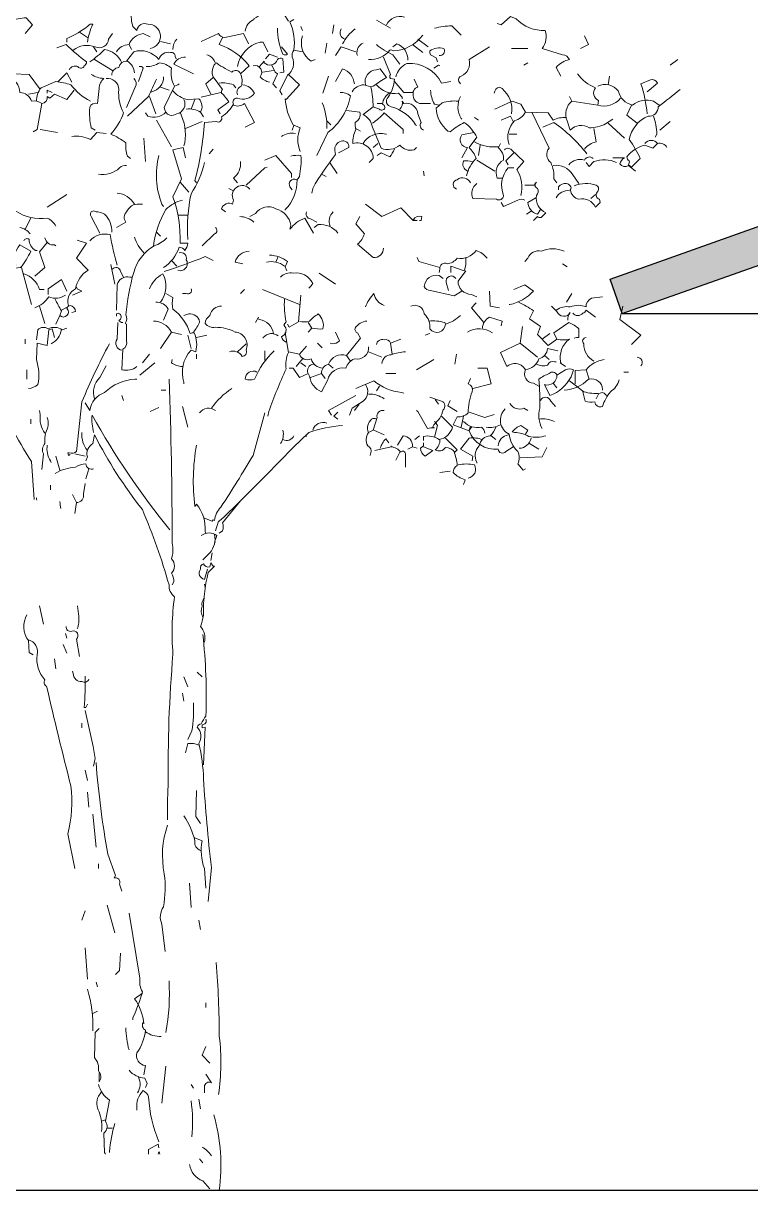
# Model space of a CAD drawing. Header units: millimetres. Extents: x 922141 to 965068, y 34629 to 256118.
# Drawn here: x 933882 to 936867, y 70087 to 74878 of the extents above; entities that cross this region are included whole.
import ezdxf

# ---------------------------------------------------------------- set-up
doc = ezdxf.new("R2010")
doc.units = ezdxf.units.MM
doc.layers.add('ABA_02_wall', color=7, linetype='Continuous', lineweight=30)
doc.layers.add('HATCH', color=8, linetype='Continuous', lineweight=5)
for name, color, linetype in [('ABA_03_elevation 04', 8, 'Continuous'), ('ABA_09_ hatch rcc', 43, 'Continuous'), ('MCA__ PISCINA ELEV.', 91, 'Continuous')]:
    doc.layers.add(name, color=color, linetype=linetype)

# ---------------------------------------------------------------- blocks, each defined once
blk = doc.blocks.new('05')
at = {"layer": 'HATCH'}
for points in [[(618441.2, 365804, 0.099014), (618447.7, 365742.8), (618463.8, 365726.6, -0.5), (618508.9, 365752.4, -0.931549), (618518.6, 365652.5)], [(618908.6, 365723.4, -0.290726), (618944, 365771.8), (618944, 365775, 0.044205), (619011.7, 365820.1, -0.511307), (619050.4, 365820.1), (619085.8, 365765.3)], [(619488.7, 365749.2, -0.386597), (619562.8, 365781.4)], [(620204.2, 365539.7), (620184.9, 365575.2, -0.165543), (620239.7, 365607.4, 0.276978), (620210.7, 365626.7), (620126.9, 365652.5, 0.260544), (620139.7, 365726.6, -0.218338), (620020.5, 365775), (619997.9, 365784.7), (619959.3, 365749.2), (619943.1, 365755.6)], [(617944.9, 365765.3, -0.096176), (618009.4, 365778.2), (618035.1, 365749.2), (618006.1, 365713.7)], [(618260.7, 365678.3, -0.085083), (618283.3, 365752.4, 0.302765), (618264, 365746, -0.07106), (618176.9, 365694.4), (618176.9, 365678.3)], [(619108.4, 365771.8), (619092.3, 365762.1, -0.136307), (619108.4, 365646.1, 0.236053), (619101.9, 365617.1, -0.336868), (619082.6, 365542.9), (619050.4, 365478.5), (619060, 365462.4)], [(619685.3, 365736.3, -0.044617), (619756.2, 365746), (619794.9, 365707.3)], [(618202.7, 365646.1, -0.268112), (618293, 365659, 0.520645), (618347.8, 365691.2), (618363.9, 365713.7)], [(618380, 365639.6, -0.252106), (618431.6, 365668.6, -0.289337), (618489.6, 365713.7), (618518.6, 365700.9)], [(618628.2, 365691.2, 0.226822), (618612.1, 365649.3)], [(618728.1, 365681.5), (618799, 365713.7, 0.276978), (618824.8, 365697.6), (618902.1, 365713.7), (618921.5, 365671.9)], [(618815.1, 365697.6), (618802.2, 365668.6, -0.147644), (618924.7, 365581.6), (618889.2, 365549.4, 0.544022), (618853.8, 365555.8, -0.033691), (618782.9, 365597.7, 0.265564), (618750.6, 365626.7)], [(619056.8, 365659), (619082.6, 365630, -0.369919), (619063.3, 365630, -0.105927), (619040.7, 365736.3)], [(619143.8, 365704.1, 0.345856), (619179.3, 365600.9), (619195.4, 365607.4)], [(619317.9, 365691.2, -0.5), (619301.8, 365733.1)], [(619359.8, 365733.1, 0.113876), (619308.2, 365671.9)], [(619637, 365707.3, -0.223892), (619517.7, 365642.8, 0.236053), (619501.6, 365646.1, -0.255539), (619414.6, 365607.4)], [(618186.6, 365565.5, -0.4142), (618222.1, 365578.4, 0.618027), (618247.9, 365581.6, 0.236053), (618257.5, 365597.7, -0.025253), (618173.7, 365668.6), (618135.1, 365655.7)], [(618402.6, 365594.5, 0.245377), (618331.7, 365649.3, -0.04718), (618270.4, 365597.7)], [(618360.7, 365542.9, -0.38205), (618389.7, 365575.2, -0.343094), (618421.9, 365600.9), (618450.9, 365639.6, -0.305801), (618554, 365607.4, -0.395447), (618602.4, 365636.4, -0.45993), (618621.7, 365620.3), (618624.9, 365610.6)], [(618876.3, 365578.4, -0.299683), (618969.8, 365678.3), (618982.7, 365678.3), (619002, 365639.6)], [(619392, 365675.1, 0.284134), (619366.2, 365630), (619369.5, 365623.5)], [(619446.8, 365668.6, 0.05574), (619514.5, 365626.7), (619543.5, 365588.1)], [(619575.7, 365604.2, 0.331436), (619530.6, 365671.9), (619514.5, 365659)], [(619704.6, 365623.5, 0.618027), (619724, 365652.5, 0.236053), (619666, 365642.8, 0.162277), (619669.2, 365626.7), (619691.8, 365613.8), (619698.2, 365597.7)], [(619910.9, 365659), (619827.1, 365607.4, -0.386597), (619794.9, 365539.7, 0.4142), (619785.2, 365517.1), (619791.7, 365507.5)], [(618425.1, 365600.9, -0.236053), (618454.1, 365552.6)], [(618502.5, 365578.4, 0.147995), (618557.3, 365594.5, -0.141068), (618605.6, 365571.9, 0.162277), (618618.5, 365497.8)], [(618695.8, 365549.4), (618615.3, 365588.1, -0.300919), (618663.6, 365617.1)], [(618966.6, 365578.4), (618985.9, 365600.9), (618985.9, 365594.5, 0.572937), (619040.7, 365607.4, -0.4142), (619063.3, 365610.6), (619066.5, 365555.8), (619050.4, 365552.6)], [(619475.8, 365617.1), (619504.8, 365546.2, 0.4142), (619504.8, 365530), (619520.9, 365526.8, -0.142853), (619495.1, 365452.7, 0.651138), (619508, 365414, -0.176163), (619608, 365339.9), (619611.2, 365336.7)], [(617964.2, 365459.1, -0.174515), (617874, 365520.4, -0.618027), (617899.8, 365533.3, 0.449051), (617928.8, 365533.3, -0.343094), (617954.6, 365549.4), (618022.2, 365546.2), (618064.1, 365488.1)], [(618276.9, 365546.2, 0.139038), (618328.4, 365530, 0.218246), (618309.1, 365488.1), (618302.6, 365426.9, 0.4142), (618270.4, 365410.8, 0.076462), (618276.9, 365327), (618293, 365317.3)], [(618473.5, 365578.4, -0.4142), (618489.6, 365571.9), (618470.2, 365517.1)], [(618786.1, 365591.3, 0.278137), (618776.4, 365536.5), (618815.1, 365484.9, 0.236053), (618811.9, 365468.8, -0.082748), (618840.9, 365433.3), (618795.8, 365401.1), (618805.4, 365385)], [(618889.2, 365549.4, -0.182251), (618892.5, 365497.8, 0.4142), (618876.3, 365462.4)], [(619008.5, 365513.9, -0.135742), (618969.8, 365536.5, 0.752304), (618940.8, 365581.6)], [(619085.8, 365546.2), (619131, 365504.3), (619076.2, 365443), (619072.9, 365446.2, 0.119431), (619105.2, 365339.9), (619134.2, 365327, 0.200851), (619134.2, 365230.3)], [(619356.6, 365507.5, 0.305618), (619308.2, 365568.7), (619279.2, 365517.1)], [(619401.7, 365504.3, -0.469284), (619446.8, 365565.5), (619462.9, 365568.7), (619488.7, 365533.3, 0.045807), (619433.9, 365497.8, -0.162277), (619395.2, 365504.3, 0.236053), (619346.9, 365475.2)], [(619753, 365517.1), (619714.3, 365510.7, 0.299652), (619572.5, 365591.3, 0.226822), (619527.4, 365536.5)], [(620355.7, 365420.5), (620358.9, 365439.8, -0.5), (620346, 365491.4, -0.143997), (620271.9, 365549.4)], [(617932, 365533.3, -0.376953), (617983.6, 365472, -0.312363), (618031.9, 365436.6, -0.205246), (618073.8, 365426.9)], [(618273.6, 365436.6, -0.118393), (618193.1, 365504.3, 0.030823), (618131.8, 365517.1), (618070.6, 365491.4, 0.162277), (618051.3, 365436.6)], [(618338.1, 365530, -0.437042), (618389.7, 365484.9, 0.14122), (618409, 365388.2, -0.094193), (618357.4, 365301.2, -0.062256), (618418.7, 365265.8, 0.109772), (618425.1, 365211), (618438, 365201.3)], [(618450.9, 365530, -0.368179), (618457.3, 365494.6), (618421.9, 365410.8)], [(618544.4, 365526.8, 0.00708), (618512.1, 365455.9), (618425.1, 365375.3)], [(618573.4, 365536.5, -0.355026), (618525, 365475.2), (618521.8, 365475.2)], [(618657.2, 365443, -0.489075), (618628.2, 365385, -0.192581), (618599.2, 365378.6, -0.295303), (618576.6, 365410.8), (618618.5, 365497.8), (618631.4, 365504.3), (618637.8, 365507.5)], [(618898.9, 365504.3, -0.225677), (618947.2, 365468.8, -0.341064), (618876.3, 365449.5, 0.566177), (618860.2, 365423.7, -0.109283), (618811.9, 365372.1, -0.690201), (618789.3, 365352.8), (618741, 365349.6, -0.048447), (618702.3, 365111.1), (618708.7, 365101.4)], [(618802.2, 365510.7, -0.109772), (618860.2, 365504.3), (618869.9, 365491.4)], [(619446.8, 365504.3, 0.265564), (619537, 365468.8), (619553.2, 365452.7), (619553.2, 365446.2)], [(619601.5, 365526.8), (619617.6, 365494.6, 0.4142), (619598.3, 365459.1, 0.399994), (619630.5, 365426.9), (619669.2, 365426.9)], [(620355.7, 365497.8, -0.367462), (620439.5, 365478.5, 0.278564), (620497.5, 365420.5, -0.24559), (620584.5, 365436.6), (620607.1, 365420.5)], [(620558.7, 365475.2), (620600.6, 365510.7, 0.4142), (620571.6, 365523.6), (620532.9, 365507.5, -0.0504), (620558.7, 365385)], [(618206, 365481.7), (618176.9, 365443), (618125.4, 365465.6), (618106, 365449.5), (618096.4, 365455.9, -0.4142), (618073.8, 365426.9), (618054.5, 365320.5), (618038.4, 365310.9)], [(618612.1, 365478.5, 0.178345), (618673.3, 365443), (618718.4, 365446.2, -0.344315), (618724.9, 365391.5), (618737.7, 365372.1)], [(619298.5, 365472, -0.211075), (619340.4, 365459.1, -0.194443), (619247, 365307.7), (619201.9, 365214.2)], [(619424.2, 365494.6, -0.044205), (619433.9, 365414), (619392, 365381.8, -0.247559), (619430.7, 365330.2), (619466.1, 365243.2, 0.274033), (619543.5, 365256.1, 0.302765), (619601.5, 365236.7), (619611.2, 365246.4)], [(619504.8, 365472, 0.276978), (619472.6, 365423.7, -1.387421), (619459.7, 365404.3), (619433.9, 365414)], [(619669.2, 365481.7, 0.112991), (619685.3, 365423.7), (619704.6, 365420.5)], [(619791.7, 365455.9, 0.253922), (619794.9, 365365.7), (619798.1, 365362.4)], [(620001.2, 365385, 0.276672), (619962.5, 365488.1), (619952.8, 365494.6, 0.336868), (619930.3, 365468.8)], [(620239.7, 365455.9), (620249.3, 365436.6, 0.330292), (620230, 365356), (620242.9, 365317.3, -0.379913), (620320.2, 365327, 0.105927), (620387.9, 365343.1), (620416.9, 365362.4)], [(620449.2, 365449.5, -0.312363), (620355.7, 365420.5), (620249.3, 365436.6)], [(620694.1, 365484.9, -0.009521), (620603.9, 365414, -0.45993), (620562, 365375.3, 0.253036), (620484.6, 365278.6, -0.062256), (620529.7, 365201.3), (620494.3, 365165.8), (620481.4, 365175.5, 0.236053), (620484.6, 365191.6, -0.236053), (620474.9, 365207.7, -0.173203), (620549.1, 365256.1), (620581.3, 365243.2), (620600.6, 365262.5)], [(618666.8, 365404.3, -0.176163), (618724.9, 365391.5)], [(618860.2, 365420.5, 0.302765), (618905.3, 365426.9), (618947.2, 365349.6), (618908.6, 365330.2)], [(619224.4, 365430.1, -0.102539), (619243.8, 365323.8)], [(619543.5, 365404.3, 0.276978), (619553.2, 365436.6), (619559.6, 365426.9, -0.437134), (619617.6, 365385), (619630.5, 365349.6, 0.465973), (619640.2, 365317.3)], [(619782, 365436.6, 0.099014), (619717.5, 365430.1), (619691.8, 365407.6, 0.204086), (619740.1, 365314.1), (619749.8, 365310.9, -0.054871), (619807.8, 365349.6, -0.113876), (619859.3, 365288.3), (619827.1, 365246.4, -0.116058), (619856.1, 365201.3, 0.147995), (619817.4, 365130.4)], [(618583, 365391.5, -0.299759), (618508.9, 365375.3), (618499.2, 365388.2)], [(618641.1, 365391.5, -0.154129), (618660.4, 365265.8), (618657.2, 365252.9)], [(619324.3, 365397.9), (619379.1, 365391.5, -0.369919), (619359.8, 365349.6, 0.099014), (619363, 365320.5, 0.13028), (619350.1, 365262.5, -0.492157), (619433.9, 365201.3), (619417.8, 365185.2)], [(619430.7, 365346.3, 0.062256), (619479, 365388.2), (619556.4, 365320.5), (619556.4, 365304.4)], [(619991.5, 365259.3, -0.28566), (620014, 365356, 0.1866), (620059.2, 365391.5), (620152.6, 365388.2), (620172, 365359.2, -0.133911), (620226.8, 365368.9)], [(620085, 365391.5), (620155.9, 365243.2, 0.439896), (620162.3, 365185.2, -0.141937), (620175.2, 365117.5), (620188.1, 365101.4)], [(620584.5, 365375.3, -0.091797), (620597.4, 365301.2), (620591, 365288.3)], [(618196.3, 365291.5, -0.162277), (618273.6, 365278.6), (618299.4, 365307.7), (618338.1, 365304.4)], [(619846.5, 365307.7), (619798.1, 365298, 0.632828), (619820.7, 365246.4), (619798.1, 365204.5)], [(620130.1, 365330.2), (620175.2, 365349.6, -0.072571), (620310.6, 365220.6)], [(620339.6, 365323.8), (620349.2, 365269, 0.176727), (620300.9, 365240)], [(619114.8, 365304.4, 0.192581), (619056.8, 365291.5)], [(619292.1, 365223.9), (619334, 365246.4, 0.554245), (619301.8, 365272.2, 0.363327), (619276, 365233.5), (619279.2, 365217.4, 0.037247), (619185.7, 365078.8), (619182.5, 365059.5)], [(619392, 365262.5, -0.331299), (619485.5, 365301.2), (619488.7, 365301.2)], [(619849.7, 365269, 0.157104), (619949.6, 365249.6), (619956, 365262.5)], [(620549.1, 365262.5, -0.506302), (620600.6, 365262.5, -0.362045), (620639.3, 365246.4)], [(618554, 365214.2, 0.160629), (618566.9, 365014.4), (618573.4, 365004.7)], [(618663.6, 365204.5), (618654, 365246.4), (618612.1, 365236.7), (618647.5, 365117.5), (618612.1, 365043.4, -0.095917), (618641.1, 364853.2), (618673.3, 364853.2, -0.148804), (618660.4, 364824.2, 0.276978), (618637.8, 364837.1, -0.162277), (618573.4, 364753.3)], [(619095.5, 365211, -0.07106), (619137.4, 365214.2, -0.06636), (619131, 365127.2, -0.265564), (619118.1, 365114.3, 0.763794), (619092.3, 365085.3), (619101.9, 365072.4)], [(619520.9, 365240, -0.062256), (619501.6, 365207.7), (619466.1, 365223.9), (619450, 365214.2)], [(619946.4, 365246.4, -0.253922), (619968.9, 365194.8, 0.404556), (619943.1, 365120.7), (619962.5, 365120.7)], [(619972.2, 365236.7, -0.449051), (620001.2, 365236.7), (620052.7, 365188.4), (620023.7, 365156.2, -0.203598), (620039.8, 365049.8)], [(618305.9, 365136.8, 0.234924), (618392.9, 365162.6, -0.276978), (618421.9, 365172.3)], [(618741, 365185.2, -0.088547), (618686.2, 365056.3, 0.068634), (618673.3, 364869.3)], [(618889.2, 365188.4, -0.270905), (618860.2, 365120.7), (618876.3, 365101.4)], [(619840, 365188.4, 0.082748), (619804.6, 365191.6, 0.4142), (619820.7, 365149.7)], [(620010.8, 365162.6), (619988.3, 365162.6, 0.29216), (619968.9, 365049.8, -0.566177), (619939.9, 365033.7), (619843.2, 365036.9, -0.362045), (619859.3, 365098.2)], [(620172, 365172.3, -0.319839), (620252.6, 365133.6), (620278.3, 365098.2)], [(620336.3, 365201.3, 0.526016), (620300.9, 365194.8, 0.302765), (620236.4, 365175.5)], [(620433, 365185.2, 0.183044), (620339.6, 365188.4), (620320.2, 365169.1), (620307.3, 365185.2)], [(620416.9, 365204.5), (620465.3, 365204.5, 0.162277), (620445.9, 365178.7, 0.368179), (620481.4, 365172.3), (620510.4, 365149.7)], [(619121.3, 365114.3, -0.206207), (619072.9, 364991.8), (619072.9, 364988.6)], [(619833.6, 365101.4, 0.486771), (619778.8, 365114.3, 0.763794), (619775.5, 365075.6)], [(618927.9, 365075.6, 0.904037), (618860.2, 365030.5), (618857, 365014.4, 0.468369), (618811.9, 364995), (618828, 364982.1)], [(620091.4, 364946.7), (620107.5, 364962.8, 0.236053), (620123.6, 364959.6), (620143, 364978.9, -0.37204), (620104.3, 365049.8, 0.343094), (620107.5, 365078.8, -0.618027), (620104.3, 365104.6), (620094.6, 365091.7), (620055.9, 365091.7)], [(620239.7, 365069.2, 0.302765), (620184.9, 365040.1)], [(620259, 365088.5, -0.186783), (620349.2, 365091.7, -0.561981), (620352.5, 365062.7, 0.49527), (620362.1, 365033.7), (620365.4, 365020.8), (620346, 365001.5, 0.366302), (620278.3, 365033.7, -0.313339), (620242.9, 365072.4, 0.4142), (620242.9, 365088.5, 0.236053), (620226.8, 365098.2, 0.243835), (620194.5, 365085.3), (620194.5, 365072.4)], [(618454.1, 365014.4, 0.236053), (618383.2, 365059.5)], [(618531.5, 364843.5, -0.090622), (618583, 364991.8, -0.133911), (618650.7, 365030.5)], [(620055.9, 365030.5, 0.224854), (620026.9, 365030.5), (619968.9, 365004.7), (619959.3, 365020.8)], [(620101.1, 365040.1), (620068.8, 365020.8, 0.326782), (620107.5, 364972.5), (620120.4, 364991.8)], [(617967.5, 364985.4, 0.188583), (618096.4, 364956.3, -0.162277), (618131.8, 364924.1)], [(618360.7, 364898.3, 0.207123), (618331.7, 364972.5, 0.162277), (618296.2, 364982.1, 1), (618276.9, 364962.8), (618312.3, 364895.1)], [(618380, 364917.7), (618418.7, 364940.2, -0.388977), (618421.9, 364982.1, -0.333328), (618473.5, 365014.4), (618486.4, 365014.4)], [(619189, 364895.1), (619153.5, 364956.3, 0.143997), (619092.3, 364911.2), (619095.5, 364927.3, 0.297897), (619034.3, 364995, 0.38205), (618950.5, 364975.7), (618927.9, 364962.8)], [(619160, 364982.1, 0.480621), (619176.1, 364953.1), (619201.9, 364940.2)], [(619256.6, 364924.1, -0.302765), (619269.5, 364982.1)], [(619401.7, 365014.4), (619469.4, 364962.8), (619546.7, 364998.2), (619598.3, 364946.7), (619614.4, 364946.7), (619598.3, 364949.9, -0.350769), (619633.7, 364962.8), (619630.5, 364946.7), (619624.1, 364946.7)], [(618886, 364962.8, -0.182587), (618944, 364940.2)], [(619288.9, 364895.1, 0.250473), (619208.3, 364930.6), (619192.2, 364917.7)], [(619475.8, 364833.9, -0.45993), (619433.9, 364795.2), (619369.5, 364850, 0.123093), (619398.5, 364891.9), (619363, 364933.8), (619379.1, 364962.8)], [(617983.6, 364917.7, -0.195877), (618025.5, 364891.9)], [(618086.7, 364875.8, 0.4142), (618125.4, 364846.8), (618131.8, 364843.5)], [(618383.2, 364763, -0.029968), (618354.2, 364888.7, 0.283035), (618270.4, 364862.9)], [(618463.8, 364347.2, -0.236053), (618402.6, 364334.3), (618405.8, 364418.1, 0.333328), (618421.9, 364453.6), (618421.9, 364521.2), (618415.5, 364524.5, 0.2798), (618418.7, 364559.9, -0.042465), (618450.9, 364734, -0.189301), (618534.7, 364843.5, 0.146225), (618586.3, 364875.8)], [(618492.8, 364814.5, -0.117737), (618454.1, 364879)], [(618786.1, 364917.7, -0.618027), (618782.9, 364891.9), (618731.3, 364843.5)], [(617967.5, 364763, -0.290756), (617983.6, 364846.8), (618028.7, 364821, -0.05574), (617986.8, 364753.3), (617925.6, 364746.9)], [(617999.7, 364862.9, -0.523941), (618022.2, 364869.3, 0.276978), (618048, 364824.2), (618054.5, 364824.2)], [(618218.8, 364866.1), (618257.5, 364853.2), (618215.6, 364792), (618264, 364743.6, 0.212204), (618212.4, 364666.3, 0.383728), (618183.4, 364598.6), (618176.9, 364585.7, -1), (618147.9, 364556.7), (618131.8, 364521.2)], [(620217.1, 364821, 0.20903), (620123.6, 364821, 0.383728), (620068.8, 364792), (620055.9, 364779.1)], [(618576.6, 364737.2, 0.016953), (618744.2, 364798.4), (618776.4, 364782.3)], [(618637.8, 364814.5, -0.577133), (618666.8, 364785.5, -0.580322), (618641.1, 364740.4), (618631.4, 364743.6)], [(618924.7, 364821, 0.326447), (618866.7, 364775.9), (618898.9, 364769.4)], [(619008.5, 364804.9, -0.142853), (619082.6, 364779.1), (619072.9, 364756.5), (619079.4, 364740.4)], [(619901.2, 364792, 0.128281), (619856.1, 364824.2, -0.287735), (619778.8, 364792, -0.211273), (619736.9, 364769.4, 0.618027), (619707.9, 364746.9), (619704.6, 364734)], [(619814.2, 364792, -0.099014), (619807.8, 364740.4), (619753, 364759.7), (619753, 364734)], [(618363.9, 364746.9, -0.697281), (618396.1, 364737.2), (618409, 364714.6)], [(619069.7, 364759.7, 0.216599), (618995.6, 364775.9)], [(619169.6, 364669.5, 0.099014), (619185.7, 364688.8, 0.333328), (619105.2, 364730.7, 0.259125), (619053.6, 364714.6)], [(619814.2, 364740.4), (619782, 364698.5, 0.411758), (619836.8, 364643.7), (619859.3, 364634)], [(617999.7, 364727.5, -0.25058), (618064.1, 364663.1), (618083.5, 364663.1)], [(618380, 364579.3), (618383.2, 364682.4, -0.422256), (618434.8, 364714.6), (618441.2, 364714.6)], [(618515.4, 364666.3, -0.1866), (618570.2, 364727.5, -0.300629), (618560.5, 364611.5)], [(619798.1, 364656.6), (619765.9, 364637.3), (619669.2, 364659.8, -0.343094), (619643.4, 364675.9, -0.469284), (619704.6, 364721.1), (619720.8, 364708.2)], [(619772.3, 364708.2, 0.900253), (619733.7, 364692.1), (619743.3, 364659.8)], [(618170.5, 364640.5, -0.276978), (618102.8, 364634, -0.162277), (618044.8, 364588.9)], [(618583, 364646.9), (618612.1, 364630.8, 0.133911), (618612.1, 364582.5, -0.162277), (618683, 364482.6, -0.236053), (618699.1, 364485.8, -0.173203), (618705.5, 364408.4), (618686.2, 364414.9, 0.271317), (618657.2, 364282.7), (618657.2, 364276.3)], [(618686.2, 364666.3, -0.720749), (618666.8, 364646.9), (618650.7, 364646.9)], [(619479, 364598.6, -0.283386), (619437.1, 364646.9, 0.099014), (619401.7, 364592.2)], [(620010.8, 364663.1), (620055.9, 364682.4), (620091.4, 364656.6, -0.151367), (619994.7, 364601.8), (619991.5, 364601.8)], [(618128.6, 364624.4, 0.021729), (618154.4, 364576), (618147.9, 364556.7)], [(618154.4, 364579.3), (618189.8, 364598.6, -0.336868), (618212.4, 364572.8), (618196.3, 364569.6)], [(618573.4, 364537.4), (618592.7, 364582.5, 0.300995), (618541.1, 364611.5)], [(618811.9, 364595.4, 0.373596), (618763.5, 364556.7, 0.228745), (618744.2, 364524.5, 0.282349), (618786.1, 364508.4, -0.126846), (618866.7, 364489, -0.514618), (618911.8, 364414.9, -0.566177), (618895.7, 364389.1, 0.369919), (618844.1, 364408.4)], [(619069.7, 364624.4, 0.06636), (619076.2, 364530.9), (619066.5, 364518, -0.580322), (619056.8, 364469.7, 0.236053), (619076.2, 364447.1)], [(619588.6, 364595.4, -0.520645), (619643.4, 364563.1, -0.24913), (619666, 364501.9, 0.697281), (619730.4, 364521.2, 0.108856), (619791.7, 364556.7)], [(620030.2, 364611.5, -0.062256), (620091.4, 364576), (620075.3, 364543.8), (620120.4, 364511.6), (620107.5, 364479.3), (620152.6, 364434.2), (620188.1, 364460), (620175.2, 364485.8), (620236.4, 364527.7, -0.105927), (620278.3, 364501.9), (620278.3, 364466.5), (620268.7, 364466.5), (620259, 364463.2)], [(620233.2, 364537.4, -0.276978), (620242.9, 364569.6, -0.64563), (620188.1, 364572.8), (620165.5, 364595.4)], [(620184.9, 364579.3, -0.192581), (620242.9, 364592.2, -0.201935), (620307.3, 364592.2, -0.319077), (620329.9, 364627.6), (620375, 364634)], [(618405.8, 364527.7, -0.236053), (618389.7, 364537.4, 0.659393), (618392.9, 364563.1, 0.5), (618380, 364563.1), (618380, 364553.5)], [(618695.8, 364489, 0.078461), (618721.6, 364530.9, 0.403961), (618676.5, 364563.1), (618657.2, 364556.7)], [(619024.6, 364482.6, 0.337067), (618966.6, 364540.6), (618960.1, 364543.8), (618963.4, 364550.3), (618950.5, 364527.7)], [(619131, 364534.1, 0.162277), (619172.9, 364534.1, -0.082748), (619208.3, 364563.1, -0.276978), (619227.6, 364501.9, -0.082748), (619182.5, 364505.1), (619166.4, 364489)], [(619959.3, 364514.8), (619962.5, 364534.1), (619910.9, 364550.3, 0.259125), (619881.9, 364505.1)], [(620252.6, 364566.4, 0.482544), (620294.4, 364566.4, 0.265564), (620307.3, 364579.3), (620346, 364550.3)], [(618019, 364257, 0.131805), (618057.7, 364273.1, 0.124512), (618051.3, 364376.2), (618054.5, 364443.9), (618096.4, 364434.2), (618102.8, 364498.7), (618115.7, 364501.9), (618125.4, 364466.5)], [(618051.3, 364456.8), (618057.7, 364498.7, -0.380188), (618099.6, 364501.9, -0.274826), (618157.6, 364498.7), (618176.9, 364505.1)], [(618154.4, 364498.7, -0.236053), (618112.5, 364440.7)], [(618402.6, 364414.9, -0.586716), (618383.2, 364460), (618386.4, 364527.7)], [(618531.5, 364534.1, -0.276978), (618605.6, 364489), (618647.5, 364479.3)], [(619408.1, 364534.1, 0.236053), (619359.8, 364505.1, 0.4142), (619369.5, 364485.8), (619382.3, 364463.2), (619324.3, 364392.3, 0.4142), (619250.2, 364356.9, 0.34938), (619221.2, 364318.2), (619176.1, 364302.1)], [(619662.7, 364534.1, -0.099014), (619727.2, 364527.7), (619730.4, 364521.2)], [(619820.7, 364489, -0.283676), (619923.8, 364485.8)], [(620046.3, 364511.6), (620036.6, 364443.9), (619956, 364405.2), (619981.8, 364347.2, -0.468842), (620055.9, 364337.5), (620059.2, 364334.3)], [(619043.9, 364472.9, 0.4142), (618982.7, 364466.5), (618982.7, 364463.2)], [(619076.2, 364489), (619072.9, 364485.8), (619085.8, 364405.2, 0.146759), (619076.2, 364337.5, 0.01886), (619005.3, 364163.5), (619002, 364144.2)], [(619279.2, 364489), (619295.3, 364453.6, -0.226822), (619266.3, 364440.7), (619256.6, 364443.9)], [(619446.8, 364437.4, -0.475967), (619479, 364456.8, -0.4142), (619504.8, 364443.9), (619546.7, 364460)], [(620188.1, 364460, 0.126938), (620239.7, 364460, 0.310577), (620204.2, 364363.3), (620201, 364363.3), (620223.5, 364347.2)], [(620307.3, 364466.5, 0.630219), (620297.7, 364440.7, 0.276978), (620339.6, 364369.8)], [(618351, 364440.7, 0.022705), (618238.2, 364202.2), (618215.6, 363999.1, -0.236053), (618186.6, 363992.7), (618180.2, 363992.7), (618183.4, 363983), (618189.8, 363986.2)], [(618956.9, 364324.6, 0.588394), (618908.6, 364295.6, 0.17128), (618947.2, 364295.6, -0.108414), (619027.8, 364411.7)], [(619131, 364398.8, 0.468369), (619179.3, 364379.4, 0.32309), (619227.6, 364340.8)], [(619414.6, 364427.8, -0.519073), (619356.6, 364379.4, 0.215332), (619321.1, 364340.8, 0.400833), (619247, 364292.4), (619221.2, 364244.1, -0.274765), (619172.9, 364308.5), (619166.4, 364318.2)], [(619469.4, 364360.1, -0.392273), (619508, 364395.5, -0.078461), (619566.1, 364408.4)], [(620191.3, 364411.7), (620149.4, 364421.3, -0.327744), (620114, 364379.4, -0.281357), (620059.2, 364334.3, 0.566177), (620091.4, 364279.5), (620114, 364266.6)], [(618289.8, 364215.1, -0.294647), (618312.3, 364302.1), (618338.1, 364350.4)], [(618650.7, 364347.2, -0.15036), (618605.6, 364363.3), (618608.8, 364376.2)], [(619189, 364356.9, 0.514618), (619166.4, 364318.2), (619131, 364302.1), (619105.2, 364340.8), (619089.1, 364340.8)], [(620104.3, 364356.9, 0.207977), (620149.4, 364353.7, -0.4142), (620178.4, 364366.5), (620184.9, 364366.5)], [(620381.5, 364376.2, 0.184021), (620307.3, 364334.3), (620262.2, 364331.1), (620262.2, 364276.3)], [(620516.8, 364385.9, -0.630219), (620532.9, 364350.4)], [(620188.1, 364311.8, 0.582718), (620155.9, 364318.2, 0.091797), (620114, 364295.6, -0.026291), (620117.2, 364176.4, 0.189865), (620126.9, 364092.6)], [(620188.1, 364311.8, -0.5), (620136.5, 364273.1), (620159.1, 364228, 0.179703), (620246.1, 364305.3), (620255.8, 364334.3, 0.199997), (620223.5, 364334.3), (620188.1, 364311.8)], [(620307.3, 364334.3), (620320.2, 364295.6, -0.477875), (620375, 364253.7), (620375, 364250.5)], [(617893.3, 364253.7, 0.080399), (618031.9, 363957.2), (618041.9, 363802.4)], [(618251.1, 364198.9), (618270.4, 364166.7, -0.287735), (618331.7, 364240.8, -0.179001), (618457.3, 364295.6), (618463.8, 364295.6)], [(618595.9, 364295.6, -0.009644), (618608.8, 363622, -0.146271), (618605.6, 363557.6, -0.444443), (618605.6, 363499.6, -0.162277), (618615.3, 363464.1), (618608.8, 363451.2)], [(618770, 364176.4, -0.097198), (618853.8, 364257)], [(619401.7, 364273.1, -0.417374), (619392, 364205.4), (619346.9, 364176.4), (619337.2, 364147.4)], [(619363, 364257), (619437.1, 364289.2, 0.151779), (619549.9, 364240.8), (619559.6, 364237.6)], [(619833.6, 364298.9), (619823.9, 364276.3, -0.4142), (619840, 364244.1, 0.101105), (619823.9, 364157, -0.190887), (619778.8, 364140.9), (619762.7, 364108.7), (619827.1, 364082.9, 0.338379), (619946.4, 364008.8, 0.697281), (619978.6, 363999.1), (620007.6, 364018.5)], [(620317, 364295.6, -0.197067), (620217.1, 364250.5)], [(620239.7, 364289.2), (620297.7, 364244.1, 0.099014), (620365.4, 364237.6, -0.4142), (620381.5, 364237.6), (620391.1, 364228)], [(620294.4, 364244.1), (620304.1, 364205.4, 0.099014), (620342.8, 364202.2, 0.468369), (620375, 364182.8, -0.104111), (620407.3, 364244.1, 0.192581), (620442.7, 364292.4)], [(619414.6, 364234.4, -0.159302), (619479, 364215.1)], [(619666, 364221.5), (619714.3, 364205.4, -0.588394), (619720.8, 364169.9, -0.174805), (619682.1, 364108.7), (619678.9, 364099), (619685.3, 364095.8, 0.099014), (619656.3, 364092.6), (619617.6, 364163.5), (619611.2, 364166.7)], [(620120.4, 364208.6, -0.690201), (620162.3, 364205.4), (620181.6, 364182.8)], [(618086.7, 364073.3, -0.198715), (618067.4, 364150.6), (618064.1, 364166.7)], [(618786.1, 364166.7, 0.436066), (618721.6, 364157)], [(618741, 363725.2), (618773.2, 363712.3), (618776.4, 363718.7), (618782.9, 363715.5, -0.173203), (618808.7, 363770.3, 0.013519), (618940.8, 363983), (618989.1, 364157)], [(619479, 364166.7, 0.577133), (619450, 364137.7), (619433.9, 364086.1), (619414.6, 364076.5)], [(619975.4, 364173.2, 0.521271), (619991.5, 364070, 0.183273), (620026.9, 363999.1, -0.253723), (620026.9, 363947.6), (620049.5, 363921.8), (620059.2, 363928.2)], [(619994.7, 364195.7, 0.369919), (620052.7, 364176.4), (620068.8, 364166.7)], [(618096.4, 364137.7, -0.203796), (618089.9, 364076.5, 0.099014), (618086.7, 364031.4, 0.312363), (618080.3, 363989.5), (618073.8, 363925)], [(618286.5, 364076.5, -0.090164), (618280.1, 364147.4, 0.042252), (618599.2, 363676.8)], [(619185.7, 364086.1, -0.449051), (619243.8, 364115.1)], [(619446.8, 364131.3, 0.333328), (619427.5, 364131.3, 0.326645), (619414.6, 364076.5, 0.291199), (619411.4, 364021.7, -0.4142), (619424.2, 363992.7), (619421, 363983)], [(619714.3, 364144.2), (619759.4, 364099, -0.290024), (619704.6, 364047.5, 0.212204), (619640.2, 364060.4), (619640.2, 364044.2)], [(619685.3, 364121.6, -0.099014), (619698.2, 364105.5), (619685.3, 364057.1)], [(619804.6, 364121.6, 0.27034), (619878.7, 364099, -0.201935), (619891.6, 364073.3)], [(619956, 364108.7, -0.18132), (619898, 364099)], [(620114, 364131.3, -0.162277), (620178.4, 364121.6)], [(618260.7, 364002.3, -0.184647), (618238.2, 364076.5)], [(618589.5, 362487.5, -0.024979), (618592.7, 362626.1, -0.024628), (618612.1, 363167.6, -0.055954), (618618.5, 363402.9, -0.256195), (618595.9, 363451.2, 0.031647), (618486.4, 363760.6, -0.047455), (618289.8, 364066.8), (618283.3, 364031.4, 0.343094), (618260.7, 363976.6), (618254.3, 363960.4)], [(618786.1, 363673.6), (618799, 363712.3), (618802.2, 363712.3, 0.010666), (619105.2, 364015.2), (619169.6, 364076.5, -0.071503), (619308.2, 364105.5)], [(619063.3, 364086.1, -0.205246), (619053.6, 364031.4)], [(619063.3, 364047.5, 0.427887), (619108.4, 364063.6)], [(619533.8, 364024.9), (619556.4, 364063.6, -0.4142), (619595.1, 364018.5), (619614.4, 364012)], [(619936.7, 364099, -0.158417), (619914.1, 364063.6, 0.349014), (619869, 364021.7, 0.333328), (619859.3, 363954), (619859.3, 363950.8)], [(619988.3, 364066.8, 0.349014), (619946.4, 364021.7)], [(620143, 364063.6, -0.132416), (620072.1, 364060.4, 0.15036), (620014, 364076.5), (620004.4, 364079.7, -0.133911), (620039.8, 364105.5), (620068.8, 364086.1), (620059.2, 364070)], [(618096.4, 364024.9, 0.192581), (618109.3, 363960.4), (618112.5, 363954)], [(618708.7, 364024.9, 0.07756), (618702.3, 363773.5), (618708.7, 363783.2, -0.190369), (618744.2, 363670.4), (618747.4, 363663.9)], [(619440.4, 364002.3), (619508, 364018.5), (619508, 364021.7), (619508, 364018.5, -0.188675), (619546.7, 363995.9, -0.704712), (619566.1, 363989.5), (619566.1, 363934.7)], [(619462.9, 364012, -0.135742), (619485.5, 364050.7), (619498.4, 364034.6)], [(619640.2, 364018.5), (619678.9, 364002.3), (619646.6, 363979.8, -0.228745), (619627.3, 364012), (619640.2, 364021.7), (619640.2, 364034.6)], [(619730.4, 364053.9), (619778.8, 364005.6), (619769.1, 363995.9, 0.21463), (619730.4, 364015.2, -0.422256), (619688.5, 364005.6, 0.231552), (619707.9, 364047.5)], [(619840, 363960.4), (619843.2, 363979.8), (619791.7, 364008.8), (619827.1, 364053.9, -0.123093), (619881.9, 364047.5)], [(620081.7, 364053.9, -0.354019), (620033.4, 364012)], [(619765.9, 363999.1, -0.049255), (619778.8, 363941.1, 0.302765), (619762.7, 363912.1, 0.13913), (619811, 363883.1), (619804.6, 363863.8)], [(618128.6, 363908.9, -0.115112), (618212.4, 363934.7, -0.120438), (618254.3, 363947.6, 0.535172), (618286.5, 363928.2)], [(619782, 363944.3, -0.097198), (619849.7, 363944.3, -0.5), (619823.9, 363889.5)], [(618209.5, 363744.8), (618215.6, 363789.6, 0.5), (618244.6, 363825.1), (618251.1, 363867)], [(618051.3, 363809, -0.010238), (618052.7, 363798.7)], [(618147.9, 363792.9, 0.016214), (618151.6, 363764.7)], [(618889.2, 363796.1), (618815.1, 363705.8, -0.207977), (618815.1, 363673.6), (618802.2, 363663.9)], [(618728.1, 363654.3, -0.311386), (618792.5, 363654.3), (618786.1, 363638.1)], [(618782.9, 363657.5, -0.236053), (618763.5, 363583.4), (618734.5, 363554.4)], [(618753.9, 363515.7), (618741, 363473.8, -0.54657), (618724.9, 363515.7, -0.4142), (618737.7, 363538.2, 0.4142), (618763.5, 363525.3), (618766.8, 363541.5), (618776.4, 363528.6), (618782.9, 363528.6), (618757.1, 363502.8, 0.069946), (618737.7, 363325.5, -0.038391), (618724.9, 363280.4, -0.259125), (618741, 363215.9)], [(618741, 363396.4, 0.226822), (618731.3, 363364.2, 0.207977), (618734.5, 363319.1)], [(618220, 363365.1, -0.018422), (618225.3, 363322.3, -0.123093), (618218.8, 363270.7)], [(618012.6, 363328.7, 0.303787), (618019, 363222.4), (618022.2, 363174), (618038.4, 363164.4)], [(618173.7, 363280.4, 0.548935), (618196.3, 363261.1, -0.856781), (618215.6, 363228.8), (618228.5, 363157.9)], [(618734.5, 363248.2, -0.036301), (618747.4, 362913, 0.062256), (618728.1, 362880.7, 0.343094), (618712, 362867.9, -0.318283), (618718.4, 362800.2, -0.046585), (618737.7, 362655.1, 0.015228), (618770, 362290.9), (618757.1, 362152.4)], [(618019, 363225.6, -0.425964), (618054.5, 363164.4, 0.228851), (618086.7, 363061.2, 0.475967), (618093.2, 363035.5, 0.005615), (618193.1, 362626.1, -0.096909), (618180.2, 362429.5), (618209.2, 362287.7)], [(618267.2, 363064.5, -0.49527), (618238.2, 363054.8, -0.439896), (618202.7, 363087), (618199.5, 363096.7)], [(618251.1, 363077.3, -0.027756), (618247.9, 362948.4), (618254.3, 362948.4), (618260.7, 362961.3)], [(618695.8, 362967.8, -0.058609), (618689.4, 362851.7), (618673.3, 362816.3)], [(618251.1, 362935.5, -0.019012), (618293, 362738.9), (618286.5, 362706.7)], [(618747.4, 362900.1, -0.566177), (618731.3, 362877.5), (618731.3, 362864.6), (618744.2, 362867.9), (618737.7, 362713.2)], [(618718.4, 362793.7, 0.123093), (618673.3, 362800.2), (618663.6, 362761.5)], [(618296.2, 362722.8, 0.024139), (618344.5, 362345.7), (618376.8, 362258.7), (618370.3, 362249, -0.609726), (618392.9, 362223.3), (618402.6, 362194.3)], [(618657.2, 362503.7, -0.082748), (618702.3, 362400.5, 0.384506), (618724.9, 362361.8)], [(618589.5, 362465, 0.133041), (618576.6, 362265.2, -0.070419), (618573.4, 362129.8, 0.2798), (618566.9, 362058.9), (618579.8, 361946.1)], [(618702.3, 362413.4), (618731.3, 362400.5, 0.135773), (618741, 362287.7), (618747.4, 362207.1)], [(618431.6, 362104), (618476.7, 361836.5, 0.18132), (618486.4, 361781.7, -0.043884), (618447.7, 361675.4), (618447.7, 361665.7)], [(618789.3, 361901, -0.02034), (618802.2, 361598, -0.067551), (618799, 361359.5)], [(618595.9, 361826.8, -0.060379), (618583, 361614.1)], [(618260.7, 361791.4, -0.085754), (618283.3, 361620.6)], [(618486.4, 361775.3), (618454.1, 361752.7, -0.126938), (618492.8, 361649.6), (618489.6, 361656, 0.442368), (618499.2, 361623.8, -0.125122), (618463.8, 361530.3, 0.473129), (618499.2, 361478.8), (618492.8, 361440.1)], [(618309.1, 361446.5), (618309.1, 361411.1, 0.35553), (618305.9, 361456.2, 0.236053), (618289.8, 361511), (618293, 361614.1), (618309.1, 361630.2)], [(618418.7, 361633.5, 0.060379), (618431.6, 361543.2)], [(618499.2, 361617.3, 0.159302), (618563.7, 361598)], [(618431.6, 361459.4, 0.207977), (618496, 361427.2), (618505.7, 361404.6), (618499.2, 361388.5)], [(618470.2, 361430.4, -0.256195), (618467, 361365.9)], [(618747.4, 361443.3), (618770, 361407.8, 0.566177), (618741, 361391.7), (618741, 361365.9)], [(618305.9, 361401.4, 0.18132), (618351, 361336.9), (618334.9, 361249.9, -0.401794), (618328.4, 361201.6), (618331.7, 361121, -0.015126), (618335.7, 361115.1, -0.015126)], [(618318.8, 361372.4, -0.090164), (618305.9, 361353.1, 0.247314), (618309.1, 361288.6, -0.123093), (618318.8, 361208)], [(618554, 361166.1, -0.087173), (618512.1, 361349.8, 0.199997), (618489.6, 361375.6, 0.226822), (618463.8, 361301.5), (618463.8, 361295)], [(618686.2, 361333.7, -0.063782), (618689.4, 361185.5)], [(618373.6, 361240.3, 0.04808), (618351, 361124.2), (618351, 361121)], [(618779.6, 361275.7, -0.106711), (618801.3, 360965.1)], [(618731.3, 361143.6, -0.126938), (618770, 361108.1)], [(618558, 361115.1, 0.0277), (618554, 361124.2), (618550.8, 361114.6)], [(618679.7, 361072.7, 0.27272), (618734.5, 361005), (618763.5, 360972.7)]]:
    blk.add_lwpolyline(points, format="xyb", dxfattribs=at)
for points in [[(619137.4, 365742.8), (619143.8, 365726.6)], [(619272.8, 365749.2), (619266.3, 365713.7)], [(619504.8, 365736.3), (619446.8, 365768.5)], [(618228.5, 365720.2), (618260.7, 365697.6)], [(619617.6, 365691.2), (619659.5, 365659)], [(620300.9, 365704.1), (620317, 365668.6), (620284.8, 365652.5)], [(618286.5, 365659), (618299.4, 365639.6)], [(618431.6, 365668.6), (618441.2, 365649.3)], [(618560.5, 365681.5), (618602.4, 365671.9)], [(619108.4, 365646.1), (619143.8, 365639.6)], [(619243.8, 365675.1), (619237.3, 365633.2)], [(619363, 365639.6), (619301.8, 365659), (619279.2, 365623.5)], [(619595.1, 365668.6), (619637, 365636.4)], [(620001.2, 365652.5), (620068.8, 365652.5)], [(618289.8, 365607.4), (618363.9, 365562.3)], [(619040.7, 365617.1), (619008.5, 365630), (618992.4, 365610.6)], [(620068.8, 365594.5), (620052.7, 365584.8)], [(620684.4, 365607.4), (620652.2, 365584.8)], [(618141.5, 365517.1), (618176.9, 365552.6), (618196.3, 365513.9)], [(619024.6, 365562.3), (618979.5, 365555.8)], [(619018.1, 365584.8), (619031, 365555.8), (619040.7, 365549.4), (619021.4, 365507.5), (619037.5, 365491.4)], [(619707.9, 365581.6), (619701.4, 365584.8), (619682.1, 365571.9)], [(618776.4, 365533.3), (618747.4, 365507.5), (618766.8, 365465.6)], [(619250.2, 365539.7), (619227.6, 365468.8)], [(619520.9, 365517.1), (619559.6, 365472), (619595.1, 365472)], [(620397.6, 365504.3), (620404, 365539.7)], [(618057.7, 365472), (618019, 365465.6)], [(618115.7, 365472), (618096.4, 365481.7), (618096.4, 365468.8)], [(618515.4, 365455.9), (618541.1, 365385)], [(618560.5, 365494.6), (618595.9, 365481.7)], [(618808.7, 365472), (618728.1, 365452.7)], [(618702.3, 365443), (618686.2, 365404.3)], [(619469.4, 365426.9), (619450, 365426.9)], [(619933.5, 365404.3), (620004.4, 365436.6), (620039.8, 365423.7), (620059.2, 365391.5)], [(620494.3, 365420.5), (620474.9, 365378.6), (620516.8, 365346.3)], [(618544.4, 365359.2), (618605.6, 365249.6)], [(619243.8, 365356), (619259.9, 365339.9)], [(619849.7, 365368.9), (619865.8, 365359.2)], [(620007.6, 365352.8), (619997.9, 365375.3), (619959.3, 365359.2)], [(618067.4, 365320.5), (618138.3, 365307.7)], [(618663.6, 365323.8), (618731.3, 365352.8)], [(619108.4, 365336.7), (619101.9, 365317.3)], [(619363, 365323.8), (619382.3, 365314.1)], [(620397.6, 365346.3), (620465.3, 365285.1)], [(620652.2, 365352.8), (620610.3, 365317.3)], [(618492.8, 365285.1), (618499.2, 365188.4)], [(619453.3, 365262.5), (619433.9, 365246.4)], [(619991.5, 365301.2), (620023.7, 365301.2)], [(618776.4, 365240), (618760.3, 365220.6)], [(618989.1, 365194.8), (619034.3, 365214.2), (619098.7, 365140.1), (619098.7, 365123.9)], [(619872.2, 365256.1), (619865.8, 365214.2)], [(620014, 365227.1), (619978.6, 365191.6), (619988.3, 365175.5)], [(618911.8, 365091.7), (618989.1, 365162.6), (618998.8, 365165.8)], [(619256.6, 365182), (619285.7, 365140.1)], [(619933.5, 365149.7), (619859.3, 365194.8)], [(619221.2, 365136.8), (619240.5, 365127.2)], [(619640.2, 365149.7), (619643.4, 365130.4)], [(618641.1, 365104.6), (618676.5, 365062.7)], [(618860.2, 365069.2), (618840.9, 365078.8)], [(618176.9, 365053), (618096.4, 365001.5)], [(620346, 365053), (620326.7, 365036.9)], [(620081.7, 364985.4), (620062.4, 364972.5)], [(618028.7, 364956.3), (618006.1, 364911.2)], [(618634.6, 364969.2), (618673.3, 364969.2)], [(618544.4, 364898.3), (618560.5, 364882.2)], [(618096.4, 364856.4), (618064.1, 364817.8), (618086.7, 364753.3), (618044.8, 364717.8)], [(618605.6, 364782.3), (618628.2, 364759.7)], [(619043.9, 364798.4), (619034.3, 364775.9)], [(619707.9, 364753.3), (619620.8, 364779.1), (619614.4, 364795.2)], [(617990, 364753.3), (618031.9, 364601.8)], [(618357.4, 364766.2), (618373.6, 364685.6)], [(619211.5, 364730.7), (619279.2, 364685.6)], [(620210.7, 364769.4), (620230, 364756.5)], [(618099.6, 364643.7), (618099.6, 364666.3), (618154.4, 364705), (618176.9, 364656.6)], [(618215.6, 364672.7), (618218.8, 364666.3), (618238.2, 364656.6), (618199.5, 364640.5)], [(618905.3, 364663.1), (618889.2, 364646.9)], [(618979.5, 364663.1), (619131, 364601.8)], [(619137.4, 364640.5), (619127.7, 364530.9), (619089.1, 364508.4), (619082.6, 364521.2)], [(619910.9, 364656.6), (619914.1, 364595.4), (619952.8, 364588.9)], [(620249.3, 364646.9), (620226.8, 364611.5)], [(618064.1, 364595.4), (618086.7, 364524.5)], [(619888.4, 364527.7), (619836.8, 364588.9), (619856.1, 364608.3)], [(620458.8, 364595.4), (620445.9, 364540.6), (620532.9, 364476.1), (620494.3, 364437.4)], [(619166.4, 364527.7), (619182.5, 364505.1)], [(618006.1, 364460), (618006.1, 364440.7)], [(618605.6, 364489), (618560.5, 364421.3)], [(618673.3, 364476.1), (618686.2, 364421.3)], [(618708.7, 364466.5), (618750.6, 364476.1)], [(619205.1, 364443.9), (619224.4, 364424.6)], [(619504.8, 364443.9), (619511.3, 364398.8)], [(619666, 364482.6), (619646.6, 364476.1)], [(620036.6, 364443.9), (620107.5, 364385.9)], [(620126.9, 364460), (620159.1, 364482.6)], [(618515.4, 364398.8), (618486.4, 364363.3)], [(618708.7, 364398.8), (618708.7, 364379.4)], [(618911.8, 364440.7), (618876.3, 364408.4)], [(618989.1, 364373), (618989.1, 364411.7)], [(619085.8, 364408.4), (619131, 364398.8), (619160, 364431)], [(619414.6, 364408.4), (619469.4, 364385.9)], [(619775.5, 364398.8), (619769.1, 364356.9)], [(618537.9, 364363.3), (618476.7, 364311.8)], [(619143.8, 364379.4), (619118.1, 364347.2)], [(619137.4, 364363.3), (619156.7, 364347.2)], [(619250.2, 364356.9), (619269.5, 364340.8)], [(619324.3, 364392.3), (619340.4, 364369.8)], [(619682.1, 364376.2), (619611.2, 364334.3)], [(620136.5, 364392.3), (620155.9, 364376.2)], [(618012.6, 364334.3), (618012.6, 364295.6)], [(619221.2, 364318.2), (619237.3, 364298.9)], [(619485.5, 364318.2), (619527.4, 364318.2)], [(619843.2, 364257), (619917.4, 364276.3), (619901.2, 364340.8), (619862.6, 364340.8)], [(620462, 364324.6), (620481.4, 364324.6)], [(619459.7, 364266.6), (619446.8, 364247.3)], [(620172, 364279.5), (620188.1, 364260.2)], [(618402.6, 364228), (618409, 364208.6)], [(618563.7, 364250.5), (618583, 364250.5)], [(619363, 364228), (619250.2, 364166.7), (619263.1, 364147.4)], [(619688.5, 364211.8), (619701.4, 364192.5)], [(619749.8, 364208.6), (619740.1, 364186.1), (619778.8, 364163.5)], [(620358.9, 364234.4), (620349.2, 364215.1)], [(618554, 364179.6), (618518.6, 364163.5)], [(618650.7, 364182.8), (618673.3, 364099)], [(619288.9, 364160.3), (619272.8, 364144.2), (619288.9, 364131.3)], [(619375.9, 364192.5), (619356.6, 364166.7)], [(619827.1, 364160.3), (619891.6, 364137.7), (619930.3, 364150.6)], [(618028.7, 364131.3), (618028.7, 364111.9)], [(619804.6, 364144.2), (619794.9, 364099)], [(619156.7, 364066.8), (619156.7, 364060.4), (619160, 364063.6), (619156.7, 364060.4)], [(619437.1, 364086.1), (619479, 364066.8)], [(619624.1, 364063.6), (619604.7, 364047.5)], [(619836.8, 364099), (619827.1, 364086.1), (619833.6, 364102.3)], [(619917.4, 364063.6), (619936.7, 364047.5)], [(619595.1, 364018.5), (619575.7, 364008.8)], [(620036.6, 363973.3), (620126.9, 363976.6), (620146.2, 364015.2)], [(620075.3, 364031.4), (620114, 364008.8)], [(618147.9, 363921.8), (618131.8, 363979.8)], [(618209.2, 363989.5), (618251.1, 363979.8)], [(619543.5, 363995.9), (619527.4, 363963.7)], [(618267.2, 363928.2), (618254.3, 363886.3)], [(619707.9, 363912.1), (619749.8, 363918.5)], [(618109.3, 363860.5), (618109.3, 363841.2)], [(618215.6, 363789.6), (618199.5, 363821.9)], [(618773.2, 363583.4), (618766.8, 363551.1)], [(618782.9, 363625.3), (618786.1, 363628.5), (618782.9, 363625.3)], [(618744.2, 363441.5), (618741, 363454.4)], [(618064.6, 363365.1), (618080.3, 363290.1)], [(618170.5, 363251.4), (618176.9, 363232.1)], [(618160.8, 363206.3), (618176.9, 363170.8)], [(618125.4, 363148.3), (618131.8, 363106.4)], [(618657.2, 363074.1), (618673.3, 363032.2)], [(618712, 363093.5), (618731.3, 363074.1)], [(618650.7, 363006.4), (618657.2, 362974.2)], [(618238.2, 362884), (618238.2, 362864.6)], [(618251.1, 362690.6), (618260.7, 362648.7)], [(618260.7, 362600.3), (618267.2, 362539.1)], [(618708.7, 362606.8), (618705.5, 362500.4), (618724.9, 362471.4)], [(618283.3, 362510.1), (618296.2, 362374.7)], [(618305.9, 362307.1), (618305.9, 362287.7)], [(618679.7, 362226.5), (618686.2, 362126.6)], [(618251.1, 362113.7), (618238.2, 362075)], [(618341.3, 362136.2), (618373.6, 362023.4)], [(618718.4, 362075), (618724.9, 362036.3)], [(618251.1, 361962.2), (618260.7, 361833.3)], [(618396.1, 361939.6), (618392.9, 361868.7), (618376.8, 361852.6)], [(618296.2, 361820.4), (618302.6, 361801)], [(618747.4, 361736.6), (618747.4, 361717.3)], [(618283.3, 361691.5), (618302.6, 361701.1)], [(618747.4, 361556.1), (618731.3, 361520.6), (618763.5, 361488.4)], [(618583, 361475.5), (618566.9, 361324)], [(618686.2, 361401.4), (618695.8, 361385.3)], [(618718.4, 361340.2), (618724.9, 361301.5)], [(618334.9, 361256.4), (618318.8, 361249.9)], [(618341.3, 361220.9), (618363.9, 361220.9)], [(618512.1, 361114.6), (618512.1, 361114.6), (618512.1, 361133.9), (618550.8, 361156.5), (618554, 361140.3)], [(618721.6, 361095.2), (618734.5, 361079.1)]]:
    blk.add_lwpolyline(points, dxfattribs=at)

msp = doc.modelspace()

# ---------------------------------------------------------------- hatches: boundary and pattern name
at = {"layer": 'ABA_09_ hatch rcc', "lineweight": 30, "true_color": 0xc7c8ca}
h = msp.add_hatch(color=9, dxfattribs=at)
h.dxf.hatch_style = 1
h.paths.add_polyline_path([(944912.77, 78057.34), (945945.03, 78057.34), (945945.03, 78207.34), (944880.01, 78207.34), (941554.51, 76681.84), (941617.05, 76545.5)])
h.paths.add_polyline_path([(948890.01, 78207.34), (945945.03, 78207.34), (945945.03, 78057.34), (948857.24, 78057.34), (950863.37, 77137.07), (951223.13, 77137.07)])
h.paths.add_polyline_path([(951223.13, 77137.07), (950863.37, 77137.07), (952152.96, 76545.5), (952215.51, 76681.84)])
h.paths.add_polyline_path([(953113.31, 73687.07), (952661.94, 73687.07), (951435.1, 73408.34), (951613.6, 73346.35)])
h.paths.add_polyline_path([(954530.97, 74009.16), (954508.81, 74106.67), (952661.94, 73687.07), (952942.64, 73687.07), (953113.31, 73687.07)])
h.paths.add_polyline_path([(951107.69, 73522.05), (951107.69, 73372.05), (953223.91, 72637.07), (953336.2, 72598.07), (953336.2, 72748.07)])
h.paths.add_polyline_path([(942666.69, 74698.03), (938743.02, 74698.03), (936289.77, 73828.45), (936339.88, 73687.07), (938768.81, 74548.03), (942666.69, 74548.03)])

# ---------------------------------------------------------------- linework, layer by layer
at = {"layer": 'ABA_02_wall'}
for p, q in [((936289.77, 73828.45), (938743.02, 74698.03)), ((936339.88, 73687.07), (938768.81, 74548.03)), ((936339.88, 73687.07), (936289.77, 73828.45)), ((956288.91, 70087.07), (931763.85, 70087.07))]:
    msp.add_line(p, q, dxfattribs=at)
at = {"layer": 'ABA_03_elevation 04'}
msp.add_line((936339.88, 73687.07), (937113.69, 73687.07), dxfattribs=at)

# ---------------------------------------------------------------- block references
at = {"layer": 'MCA__ PISCINA ELEV.'}
msp.add_blockref('05', (315883.9, -290878.01), dxfattribs=at)

doc.saveas('drawing.dxf')
